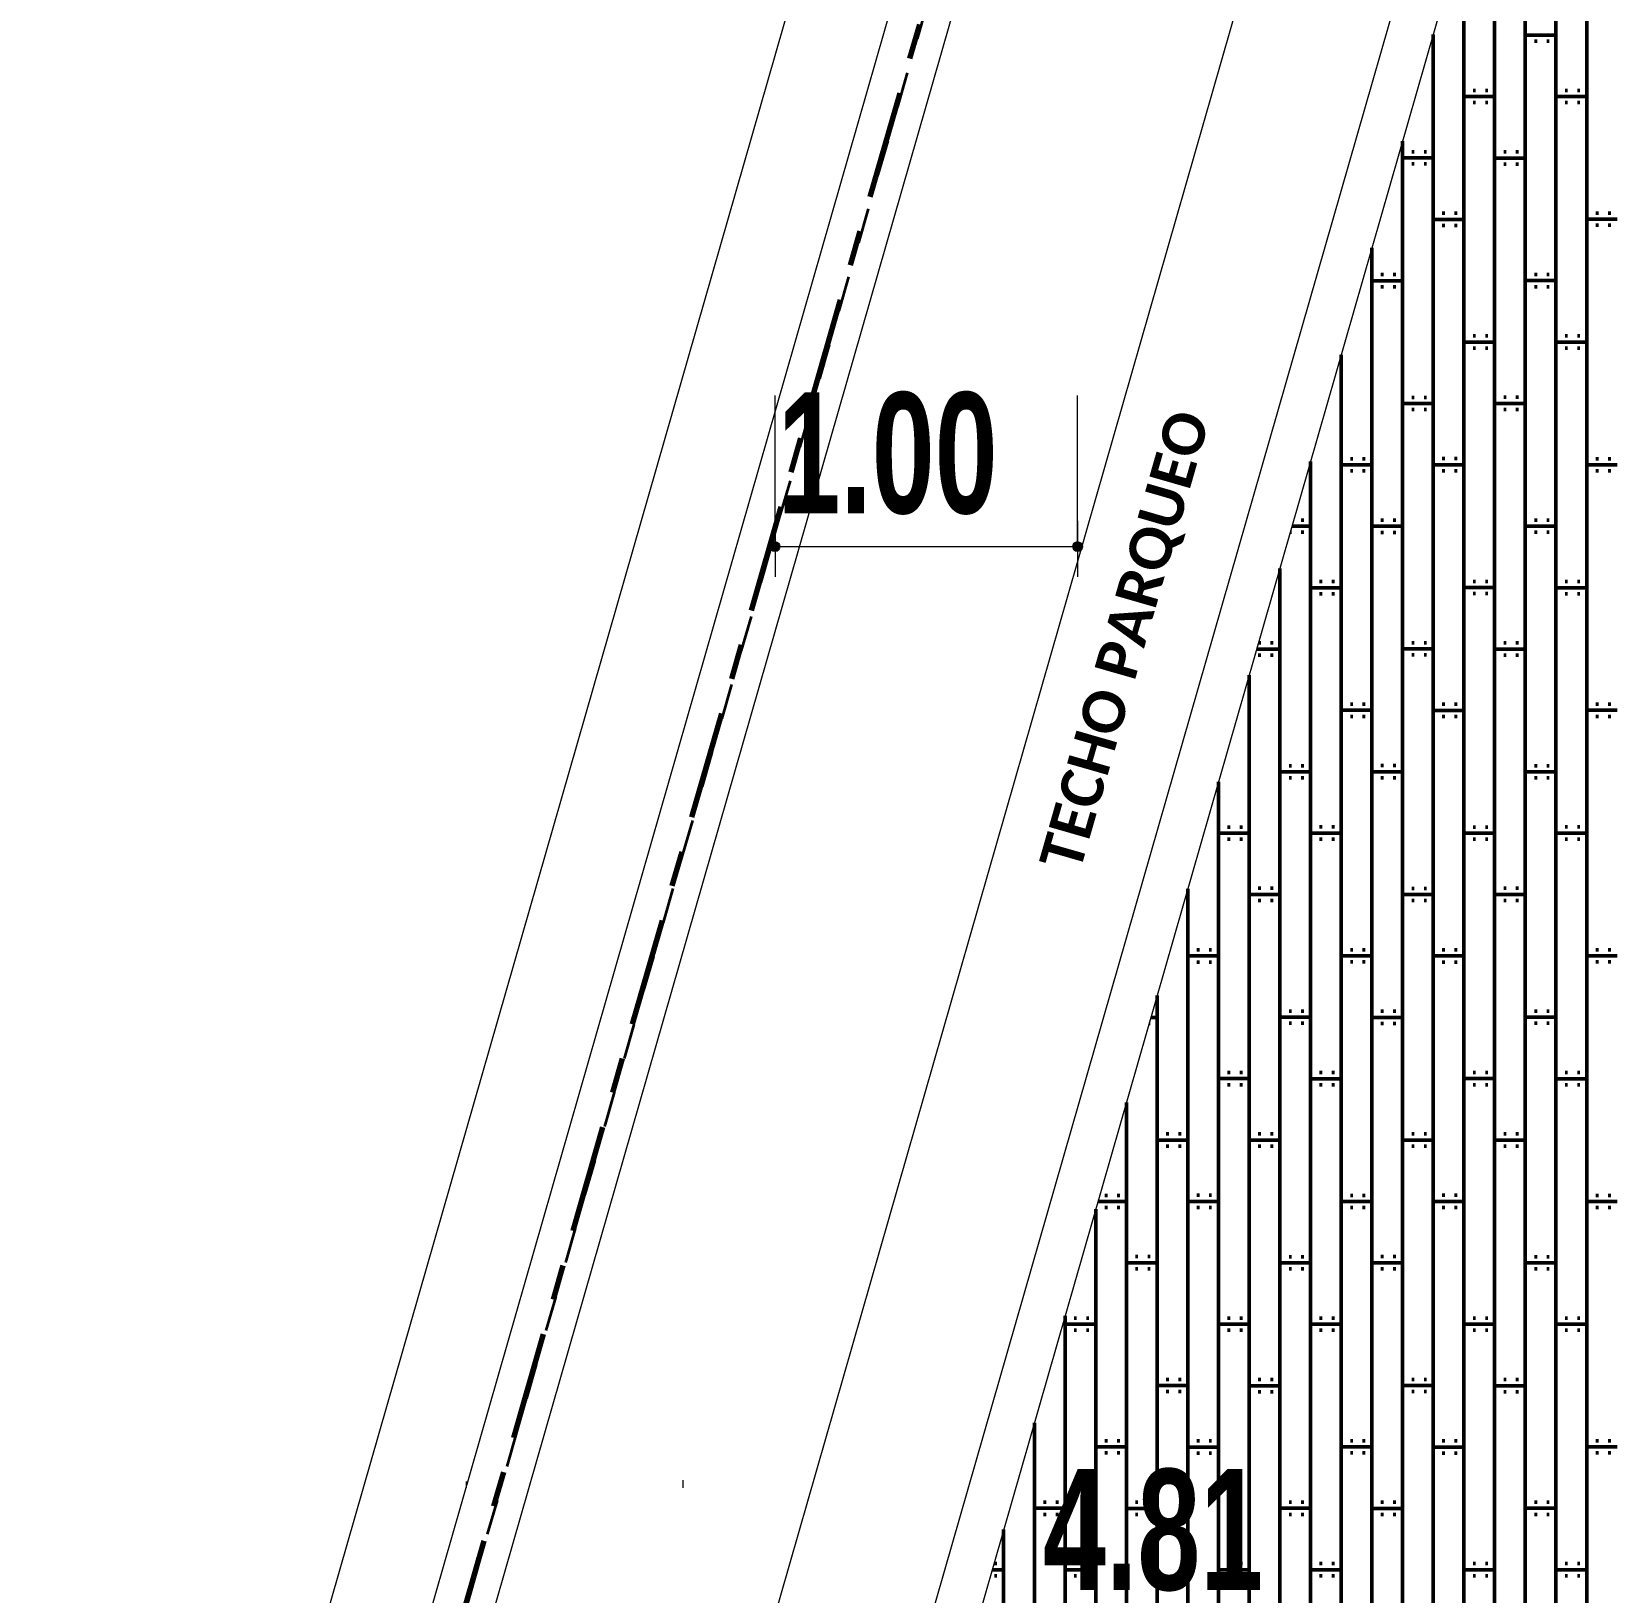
# Model space of a CAD drawing. Header units: metres. Extents: x -144 to 1000, y -717 to 29.
# Drawn here: x -67.533 to -63.049, y -581.101 to -576.688 of the extents above; entities that cross this region are included whole.
import ezdxf

# ---------------------------------------------------------------- set-up
doc = ezdxf.new("R2010")
doc.units = ezdxf.units.M
doc.linetypes.add('Dash Dot 3_16_', pattern=[0.595313, 0.357187, -0.119063, 0, -0.119063])
doc.linetypes.add('Elevado', pattern=[0.003969, 0.002381, -0.001587])
doc.layers.get('0').update_dxf_attribs({"color": 1})
for name, color, linetype, lineweight in [('A-ANNO-DIMS', 1, 'Continuous', 9), ('A-DETL', 1, 'Continuous', 9), ('A-DETL-THIN', 1, 'Continuous', 9), ('A-FLOR', 2, 'Continuous', 9), ('A-FLOR-PATT', 8, 'Continuous', 50), ('A-WALL', 4, 'Continuous', 9), ('G-ANNO-TEXT', 2, 'Continuous', 9)]:
    doc.layers.add(name, color=color, linetype=linetype, lineweight=lineweight)
doc.styles.add('Britannic Bold_B_1', font='', dxfattribs={"width": 0.7, "height": 0.4})
doc.styles.add('Calibri_B_5', font='calibrib.ttf', dxfattribs={"height": 0.66})
doc.styles.get('Britannic Bold_B_1').set_extended_font_data('Britannic Bold', bold=True)

# ---------------------------------------------------------------- blocks, each defined once
blk = doc.blocks.new('tgitgigik')
at = {"layer": 'A-ANNO-DIMS', "lineweight": 25}
h = blk.add_hatch(color=256, dxfattribs=at)
edge = h.paths.add_edge_path()
edge.add_arc((-71.0017, -614.5094), 0.015, 0, 360)
h = blk.add_hatch(color=256, dxfattribs=at)
edge = h.paths.add_edge_path()
edge.add_arc((-70, -614.5094), 0.015, 0, 360)
at = {"layer": 'A-ANNO-DIMS'}
for p, q in [((-73.4628, -621.4482), (-66.482, -597.1564)), ((-71.0017, -614.5094), (-71.0017, -614.0094)), ((-70, -614.5094), (-70, -614.0094)), ((-71.0017, -614.5094), (-70, -614.5094)), ((-71.0017, -614.5094), (-71.0017, -614.6094)), ((-70, -614.5094), (-70, -614.6094))]:
    blk.add_line(p, q, dxfattribs=at)
at = {"layer": 'A-ANNO-DIMS', "lineweight": 25}
for centre in [(-71.0017, -614.5094), (-70, -614.5094)]:
    blk.add_circle(centre, 0.015, dxfattribs=at)
at = {"layer": 'A-DETL', "linetype": 'Elevado', "lineweight": 35}
blk.add_line((-73.0525, -621.6049), (-66.0592, -597.2698), dxfattribs=at)
at = {"layer": 'A-DETL', "linetype": 'Dash Dot 3_16_', "lineweight": 70}
blk.add_line((-73.0475, -621.5676), (-66.0666, -597.2757), dxfattribs=at)
at = {"layer": 'A-DETL'}
for p, q in [((-71.0017, -614.424), (-71.0017, -614.524)), ((-71.0017, -614.424), (-71.0017, -614.524)), ((-70, -614.424), (-70, -614.524)), ((-70, -614.424), (-70, -614.524))]:
    blk.add_line(p, q, dxfattribs=at)
at = {"layer": 'A-DETL-THIN', "lineweight": 5}
for p, q in [((-72.0234, -617.625), (-72.0234, -617.605)), ((-71.3058, -617.625), (-71.3058, -617.6))]:
    blk.add_line(p, q, dxfattribs=at)
at = {"layer": 'A-FLOR'}
blk.add_line((-65.2945, -598.1846), (-72.0194, -621.5858), dxfattribs=at)
at = {"layer": 'A-FLOR-PATT', "transparency": 33554559}
for p, q in [((-68.7207, -612.6772), (-68.7207, -620.6872)), ((-68.6191, -612.6772), (-68.6191, -620.6872)), ((-68.5175, -612.6772), (-68.5175, -620.6872)), ((-68.4159, -612.6772), (-68.4159, -620.6872)), ((-68.3143, -612.6772), (-68.3143, -620.6872)), ((-68.8223, -612.814), (-68.8223, -620.6872)), ((-68.5181, -612.8165), (-68.4165, -612.8165)), ((-68.4871, -612.8365), (-68.4787, -612.8365)), ((-68.4464, -612.8365), (-68.438, -612.8365)), ((-68.7213, -613.0197), (-68.6197, -613.0197)), ((-68.6903, -612.9997), (-68.6819, -612.9997)), ((-68.6496, -612.9997), (-68.6412, -612.9997)), ((-68.4159, -613.0201), (-68.3143, -613.0201)), ((-68.3859, -612.9993), (-68.3775, -612.9993)), ((-68.3452, -612.9993), (-68.3368, -612.9993)), ((-68.6903, -613.0397), (-68.6819, -613.0397)), ((-68.6496, -613.0397), (-68.6412, -613.0397)), ((-68.3859, -613.0401), (-68.3775, -613.0401)), ((-68.3452, -613.0401), (-68.3368, -613.0401)), ((-68.9239, -613.1675), (-68.9239, -620.6872)), ((-68.9245, -613.2229), (-68.8229, -613.2229)), ((-68.8935, -613.2029), (-68.8851, -613.2029)), ((-68.8528, -613.2029), (-68.8444, -613.2029)), ((-68.6191, -613.2233), (-68.5175, -613.2233)), ((-68.5891, -613.2025), (-68.5807, -613.2025)), ((-68.5484, -613.2025), (-68.54, -613.2025)), ((-68.8935, -613.2429), (-68.8851, -613.2429)), ((-68.8528, -613.2429), (-68.8444, -613.2429)), ((-68.5891, -613.2433), (-68.5807, -613.2433)), ((-68.5484, -613.2433), (-68.54, -613.2433)), ((-68.8223, -613.4265), (-68.7207, -613.4265)), ((-68.7923, -613.4057), (-68.7839, -613.4057)), ((-68.7923, -613.4465), (-68.7839, -613.4465)), ((-68.7516, -613.4057), (-68.7432, -613.4057)), ((-68.7516, -613.4465), (-68.7432, -613.4465)), ((-68.3149, -613.4261), (-68.2133, -613.4261)), ((-68.2839, -613.4061), (-68.2755, -613.4061)), ((-68.2839, -613.4461), (-68.2755, -613.4461)), ((-68.2432, -613.4061), (-68.2348, -613.4061)), ((-68.2432, -613.4461), (-68.2348, -613.4461)), ((-69.0255, -613.5211), (-69.0255, -620.6872)), ((-69.0255, -613.6297), (-68.9239, -613.6297)), ((-68.9955, -613.6089), (-68.9871, -613.6089)), ((-68.9955, -613.6497), (-68.9871, -613.6497)), ((-68.9548, -613.6089), (-68.9464, -613.6089)), ((-68.9548, -613.6497), (-68.9464, -613.6497)), ((-68.5181, -613.6293), (-68.4165, -613.6293)), ((-68.4871, -613.6093), (-68.4787, -613.6093)), ((-68.4871, -613.6493), (-68.4787, -613.6493)), ((-68.4464, -613.6093), (-68.438, -613.6093)), ((-68.4464, -613.6493), (-68.438, -613.6493)), ((-68.6903, -613.8125), (-68.6819, -613.8125)), ((-68.6496, -613.8125), (-68.6412, -613.8125)), ((-68.3859, -613.8121), (-68.3775, -613.8121)), ((-68.3452, -613.8121), (-68.3368, -613.8121)), ((-68.7213, -613.8325), (-68.6197, -613.8325)), ((-68.6903, -613.8525), (-68.6819, -613.8525)), ((-68.6496, -613.8525), (-68.6412, -613.8525)), ((-68.4159, -613.8329), (-68.3143, -613.8329)), ((-68.3859, -613.8529), (-68.3775, -613.8529)), ((-68.3452, -613.8529), (-68.3368, -613.8529)), ((-69.1271, -613.8746), (-69.1271, -620.6872)), ((-68.8935, -614.0157), (-68.8851, -614.0157)), ((-68.8528, -614.0157), (-68.8444, -614.0157)), ((-68.5891, -614.0153), (-68.5807, -614.0153)), ((-68.5484, -614.0153), (-68.54, -614.0153)), ((-68.9245, -614.0357), (-68.8229, -614.0357)), ((-68.8935, -614.0557), (-68.8851, -614.0557)), ((-68.8528, -614.0557), (-68.8444, -614.0557)), ((-68.6191, -614.0361), (-68.5175, -614.0361)), ((-68.5891, -614.0561), (-68.5807, -614.0561)), ((-68.5484, -614.0561), (-68.54, -614.0561)), ((-69.2287, -614.2282), (-69.2287, -620.6872)), ((-69.0967, -614.2189), (-69.0883, -614.2189)), ((-69.056, -614.2189), (-69.0476, -614.2189)), ((-68.7923, -614.2185), (-68.7839, -614.2185)), ((-68.7516, -614.2185), (-68.7432, -614.2185)), ((-68.2839, -614.2189), (-68.2755, -614.2189)), ((-68.2432, -614.2189), (-68.2348, -614.2189)), ((-69.1277, -614.2389), (-69.0261, -614.2389)), ((-69.0967, -614.2589), (-69.0883, -614.2589)), ((-69.056, -614.2589), (-69.0476, -614.2589)), ((-68.8223, -614.2393), (-68.7207, -614.2393)), ((-68.7923, -614.2593), (-68.7839, -614.2593)), ((-68.7516, -614.2593), (-68.7432, -614.2593)), ((-68.3149, -614.2389), (-68.2133, -614.2389)), ((-68.2839, -614.2589), (-68.2755, -614.2589)), ((-68.2432, -614.2589), (-68.2348, -614.2589)), ((-69.2902, -614.4421), (-69.2293, -614.4421)), ((-69.2592, -614.4221), (-69.2508, -614.4221)), ((-69.0255, -614.4425), (-68.9239, -614.4425)), ((-68.9955, -614.4217), (-68.9871, -614.4217)), ((-68.9548, -614.4217), (-68.9464, -614.4217)), ((-68.5181, -614.4421), (-68.4165, -614.4421)), ((-68.4871, -614.4221), (-68.4787, -614.4221)), ((-68.4464, -614.4221), (-68.438, -614.4221)), ((-69.2959, -614.4621), (-69.2915, -614.4621)), ((-69.2592, -614.4621), (-69.2508, -614.4621)), ((-68.9955, -614.4625), (-68.9871, -614.4625)), ((-68.9548, -614.4625), (-68.9464, -614.4625)), ((-68.4871, -614.4621), (-68.4787, -614.4621)), ((-68.4464, -614.4621), (-68.438, -614.4621)), ((-69.3303, -614.5817), (-69.3303, -620.6872)), ((-69.2287, -614.6457), (-69.1271, -614.6457)), ((-69.1987, -614.6249), (-69.1903, -614.6249)), ((-69.158, -614.6249), (-69.1496, -614.6249)), ((-68.7213, -614.6453), (-68.6197, -614.6453)), ((-68.6903, -614.6253), (-68.6819, -614.6253)), ((-68.6496, -614.6253), (-68.6412, -614.6253)), ((-68.4159, -614.6457), (-68.3143, -614.6457)), ((-68.3859, -614.6249), (-68.3775, -614.6249)), ((-68.3452, -614.6249), (-68.3368, -614.6249)), ((-69.1987, -614.6657), (-69.1903, -614.6657)), ((-69.158, -614.6657), (-69.1496, -614.6657)), ((-68.6903, -614.6653), (-68.6819, -614.6653)), ((-68.6496, -614.6653), (-68.6412, -614.6653)), ((-68.3859, -614.6657), (-68.3775, -614.6657)), ((-68.3452, -614.6657), (-68.3368, -614.6657)), ((-69.4071, -614.8489), (-69.3303, -614.8489)), ((-69.4011, -614.8281), (-69.3935, -614.8281)), ((-69.3612, -614.8281), (-69.3528, -614.8281)), ((-68.9245, -614.8485), (-68.8229, -614.8485)), ((-68.8935, -614.8285), (-68.8851, -614.8285)), ((-68.8528, -614.8285), (-68.8444, -614.8285)), ((-68.6191, -614.8489), (-68.5175, -614.8489)), ((-68.5891, -614.8281), (-68.5807, -614.8281)), ((-68.5484, -614.8281), (-68.54, -614.8281)), ((-69.4019, -614.8689), (-69.3935, -614.8689)), ((-69.3612, -614.8689), (-69.3528, -614.8689)), ((-68.8935, -614.8685), (-68.8851, -614.8685)), ((-68.8528, -614.8685), (-68.8444, -614.8685)), ((-68.5891, -614.8689), (-68.5807, -614.8689)), ((-68.5484, -614.8689), (-68.54, -614.8689)), ((-69.4319, -614.9353), (-69.4319, -620.6872)), ((-69.1277, -615.0517), (-69.0261, -615.0517)), ((-69.0967, -615.0317), (-69.0883, -615.0317)), ((-69.0967, -615.0717), (-69.0883, -615.0717)), ((-69.056, -615.0317), (-69.0476, -615.0317)), ((-69.056, -615.0717), (-69.0476, -615.0717)), ((-68.8223, -615.0521), (-68.7207, -615.0521)), ((-68.7923, -615.0313), (-68.7839, -615.0313)), ((-68.7923, -615.0721), (-68.7839, -615.0721)), ((-68.7516, -615.0313), (-68.7432, -615.0313)), ((-68.7516, -615.0721), (-68.7432, -615.0721)), ((-68.3149, -615.0517), (-68.2133, -615.0517)), ((-68.2839, -615.0317), (-68.2755, -615.0317)), ((-68.2839, -615.0717), (-68.2755, -615.0717)), ((-68.2432, -615.0317), (-68.2348, -615.0317)), ((-68.2432, -615.0717), (-68.2348, -615.0717)), ((-69.3309, -615.2549), (-69.2293, -615.2549)), ((-69.2999, -615.2349), (-69.2915, -615.2349)), ((-69.2999, -615.2749), (-69.2915, -615.2749)), ((-69.2592, -615.2349), (-69.2508, -615.2349)), ((-69.2592, -615.2749), (-69.2508, -615.2749)), ((-69.0255, -615.2553), (-68.9239, -615.2553)), ((-68.9955, -615.2345), (-68.9871, -615.2345)), ((-68.9955, -615.2753), (-68.9871, -615.2753)), ((-68.9548, -615.2345), (-68.9464, -615.2345)), ((-68.9548, -615.2753), (-68.9464, -615.2753)), ((-68.5181, -615.2549), (-68.4165, -615.2549)), ((-68.4871, -615.2349), (-68.4787, -615.2349)), ((-68.4871, -615.2749), (-68.4787, -615.2749)), ((-68.4464, -615.2349), (-68.438, -615.2349)), ((-68.4464, -615.2749), (-68.438, -615.2749)), ((-69.5335, -615.2888), (-69.5335, -620.6872)), ((-69.5031, -615.4381), (-69.4947, -615.4381)), ((-69.4624, -615.4381), (-69.454, -615.4381)), ((-69.1987, -615.4377), (-69.1903, -615.4377)), ((-69.158, -615.4377), (-69.1496, -615.4377)), ((-68.6903, -615.4381), (-68.6819, -615.4381)), ((-68.6496, -615.4381), (-68.6412, -615.4381)), ((-68.3859, -615.4377), (-68.3775, -615.4377)), ((-68.3452, -615.4377), (-68.3368, -615.4377)), ((-69.5341, -615.4581), (-69.4325, -615.4581)), ((-69.5031, -615.4781), (-69.4947, -615.4781)), ((-69.4624, -615.4781), (-69.454, -615.4781)), ((-69.2287, -615.4585), (-69.1271, -615.4585)), ((-69.1987, -615.4785), (-69.1903, -615.4785)), ((-69.158, -615.4785), (-69.1496, -615.4785)), ((-68.7213, -615.4581), (-68.6197, -615.4581)), ((-68.6903, -615.4781), (-68.6819, -615.4781)), ((-68.6496, -615.4781), (-68.6412, -615.4781)), ((-68.4159, -615.4585), (-68.3143, -615.4585)), ((-68.3859, -615.4785), (-68.3775, -615.4785)), ((-68.3452, -615.4785), (-68.3368, -615.4785)), ((-69.6351, -615.6423), (-69.6351, -620.6872)), ((-69.4019, -615.6409), (-69.3935, -615.6409)), ((-69.3612, -615.6409), (-69.3528, -615.6409)), ((-68.8935, -615.6413), (-68.8851, -615.6413)), ((-68.8528, -615.6413), (-68.8444, -615.6413)), ((-68.5891, -615.6409), (-68.5807, -615.6409)), ((-68.5484, -615.6409), (-68.54, -615.6409)), ((-69.6405, -615.6613), (-69.6357, -615.6613)), ((-69.4319, -615.6617), (-69.3303, -615.6617)), ((-69.4019, -615.6817), (-69.3935, -615.6817)), ((-69.3612, -615.6817), (-69.3528, -615.6817)), ((-68.9245, -615.6613), (-68.8229, -615.6613)), ((-68.8935, -615.6813), (-68.8851, -615.6813)), ((-68.8528, -615.6813), (-68.8444, -615.6813)), ((-68.6191, -615.6617), (-68.5175, -615.6617)), ((-68.5891, -615.6817), (-68.5807, -615.6817)), ((-68.5484, -615.6817), (-68.54, -615.6817)), ((-69.6051, -615.8441), (-69.5967, -615.8441)), ((-69.5644, -615.8441), (-69.556, -615.8441)), ((-69.0967, -615.8445), (-69.0883, -615.8445)), ((-69.056, -615.8445), (-69.0476, -615.8445)), ((-68.7923, -615.8441), (-68.7839, -615.8441)), ((-68.7516, -615.8441), (-68.7432, -615.8441)), ((-68.2839, -615.8445), (-68.2755, -615.8445)), ((-68.2432, -615.8445), (-68.2348, -615.8445)), ((-69.6351, -615.8649), (-69.5335, -615.8649)), ((-69.6051, -615.8849), (-69.5967, -615.8849)), ((-69.5644, -615.8849), (-69.556, -615.8849)), ((-69.1277, -615.8645), (-69.0261, -615.8645)), ((-69.0967, -615.8845), (-69.0883, -615.8845)), ((-69.056, -615.8845), (-69.0476, -615.8845)), ((-68.8223, -615.8649), (-68.7207, -615.8649)), ((-68.7923, -615.8849), (-68.7839, -615.8849)), ((-68.7516, -615.8849), (-68.7432, -615.8849)), ((-68.3149, -615.8645), (-68.2133, -615.8645)), ((-68.2839, -615.8845), (-68.2755, -615.8845)), ((-68.2432, -615.8845), (-68.2348, -615.8845)), ((-69.7367, -615.9959), (-69.7367, -620.6872)), ((-69.7574, -616.0681), (-69.7367, -616.0681)), ((-69.3309, -616.0677), (-69.2293, -616.0677)), ((-69.2999, -616.0477), (-69.2915, -616.0477)), ((-69.2592, -616.0477), (-69.2508, -616.0477)), ((-69.0255, -616.0681), (-68.9239, -616.0681)), ((-68.9955, -616.0473), (-68.9871, -616.0473)), ((-68.9548, -616.0473), (-68.9464, -616.0473)), ((-68.5181, -616.0677), (-68.4165, -616.0677)), ((-68.4871, -616.0477), (-68.4787, -616.0477)), ((-68.4464, -616.0477), (-68.438, -616.0477)), ((-69.7632, -616.0881), (-69.7592, -616.0881)), ((-69.2999, -616.0877), (-69.2915, -616.0877)), ((-69.2592, -616.0877), (-69.2508, -616.0877)), ((-68.9955, -616.0881), (-68.9871, -616.0881)), ((-68.9548, -616.0881), (-68.9464, -616.0881)), ((-68.4871, -616.0877), (-68.4787, -616.0877)), ((-68.4464, -616.0877), (-68.438, -616.0877)), ((-69.5341, -616.2709), (-69.4325, -616.2709)), ((-69.5031, -616.2509), (-69.4947, -616.2509)), ((-69.4624, -616.2509), (-69.454, -616.2509)), ((-69.2287, -616.2713), (-69.1271, -616.2713)), ((-69.1987, -616.2505), (-69.1903, -616.2505)), ((-69.158, -616.2505), (-69.1496, -616.2505)), ((-68.7213, -616.2709), (-68.6197, -616.2709)), ((-68.6903, -616.2509), (-68.6819, -616.2509)), ((-68.6496, -616.2509), (-68.6412, -616.2509)), ((-68.4159, -616.2713), (-68.3143, -616.2713)), ((-68.3859, -616.2505), (-68.3775, -616.2505)), ((-68.3452, -616.2505), (-68.3368, -616.2505)), ((-69.5031, -616.2909), (-69.4947, -616.2909)), ((-69.4624, -616.2909), (-69.454, -616.2909)), ((-69.1987, -616.2913), (-69.1903, -616.2913)), ((-69.158, -616.2913), (-69.1496, -616.2913)), ((-68.6903, -616.2909), (-68.6819, -616.2909)), ((-68.6496, -616.2909), (-68.6412, -616.2909)), ((-68.3859, -616.2913), (-68.3775, -616.2913)), ((-68.3452, -616.2913), (-68.3368, -616.2913)), ((-69.8383, -616.3494), (-69.8383, -620.6872)), ((-69.7373, -616.4741), (-69.6357, -616.4741)), ((-69.7063, -616.4541), (-69.6979, -616.4541)), ((-69.6656, -616.4541), (-69.6572, -616.4541)), ((-69.4319, -616.4745), (-69.3303, -616.4745)), ((-69.4019, -616.4537), (-69.3935, -616.4537)), ((-69.3612, -616.4537), (-69.3528, -616.4537)), ((-68.9245, -616.4741), (-68.8229, -616.4741)), ((-68.8935, -616.4541), (-68.8851, -616.4541)), ((-68.8528, -616.4541), (-68.8444, -616.4541)), ((-68.6191, -616.4745), (-68.5175, -616.4745)), ((-68.5891, -616.4537), (-68.5807, -616.4537)), ((-68.5484, -616.4537), (-68.54, -616.4537)), ((-69.7063, -616.4941), (-69.6979, -616.4941)), ((-69.6656, -616.4941), (-69.6572, -616.4941)), ((-69.4019, -616.4945), (-69.3935, -616.4945)), ((-69.3612, -616.4945), (-69.3528, -616.4945)), ((-68.8935, -616.4941), (-68.8851, -616.4941)), ((-68.8528, -616.4941), (-68.8444, -616.4941)), ((-68.5891, -616.4945), (-68.5807, -616.4945)), ((-68.5484, -616.4945), (-68.54, -616.4945)), ((-69.9325, -616.6773), (-69.8389, -616.6773)), ((-69.9095, -616.6573), (-69.9011, -616.6573)), ((-69.9095, -616.6973), (-69.9011, -616.6973)), ((-69.8688, -616.6573), (-69.8604, -616.6573)), ((-69.8688, -616.6973), (-69.8604, -616.6973)), ((-69.6351, -616.6777), (-69.5335, -616.6777)), ((-69.6051, -616.6569), (-69.5967, -616.6569)), ((-69.6051, -616.6977), (-69.5967, -616.6977)), ((-69.5644, -616.6569), (-69.556, -616.6569)), ((-69.5644, -616.6977), (-69.556, -616.6977)), ((-69.1277, -616.6773), (-69.0261, -616.6773)), ((-69.0967, -616.6573), (-69.0883, -616.6573)), ((-69.0967, -616.6973), (-69.0883, -616.6973)), ((-69.056, -616.6573), (-69.0476, -616.6573)), ((-69.056, -616.6973), (-69.0476, -616.6973)), ((-68.8223, -616.6777), (-68.7207, -616.6777)), ((-68.7923, -616.6569), (-68.7839, -616.6569)), ((-68.7923, -616.6977), (-68.7839, -616.6977)), ((-68.7516, -616.6569), (-68.7432, -616.6569)), ((-68.7516, -616.6977), (-68.7432, -616.6977)), ((-68.3149, -616.6773), (-68.2133, -616.6773)), ((-68.2839, -616.6573), (-68.2755, -616.6573)), ((-68.2839, -616.6973), (-68.2755, -616.6973)), ((-68.2432, -616.6573), (-68.2348, -616.6573)), ((-68.2432, -616.6973), (-68.2348, -616.6973)), ((-69.9399, -616.703), (-69.9399, -620.6872)), ((-69.8383, -616.8809), (-69.7367, -616.8809)), ((-69.8083, -616.8601), (-69.7999, -616.8601)), ((-69.8083, -616.9009), (-69.7999, -616.9009)), ((-69.7676, -616.8601), (-69.7592, -616.8601)), ((-69.7676, -616.9009), (-69.7592, -616.9009)), ((-69.3309, -616.8805), (-69.2293, -616.8805)), ((-69.2999, -616.8605), (-69.2915, -616.8605)), ((-69.2999, -616.9005), (-69.2915, -616.9005)), ((-69.2592, -616.8605), (-69.2508, -616.8605)), ((-69.2592, -616.9005), (-69.2508, -616.9005)), ((-69.0255, -616.8809), (-68.9239, -616.8809)), ((-68.9955, -616.8601), (-68.9871, -616.8601)), ((-68.9955, -616.9009), (-68.9871, -616.9009)), ((-68.9548, -616.8601), (-68.9464, -616.8601)), ((-68.9548, -616.9009), (-68.9464, -616.9009)), ((-68.5181, -616.8805), (-68.4165, -616.8805)), ((-68.4871, -616.8605), (-68.4787, -616.8605)), ((-68.4871, -616.9005), (-68.4787, -616.9005)), ((-68.4464, -616.8605), (-68.438, -616.8605)), ((-68.4464, -616.9005), (-68.438, -616.9005)), ((-70.0415, -617.0565), (-70.0415, -620.6872)), ((-70.0115, -617.0633), (-70.0031, -617.0633)), ((-69.9708, -617.0633), (-69.9624, -617.0633)), ((-69.5031, -617.0637), (-69.4947, -617.0637)), ((-69.4624, -617.0637), (-69.454, -617.0637)), ((-69.1987, -617.0633), (-69.1903, -617.0633)), ((-69.158, -617.0633), (-69.1496, -617.0633)), ((-68.6903, -617.0637), (-68.6819, -617.0637)), ((-68.6496, -617.0637), (-68.6412, -617.0637)), ((-68.3859, -617.0633), (-68.3775, -617.0633)), ((-68.3452, -617.0633), (-68.3368, -617.0633)), ((-70.0415, -617.0841), (-69.9399, -617.0841)), ((-70.0115, -617.1041), (-70.0031, -617.1041)), ((-69.9708, -617.1041), (-69.9624, -617.1041)), ((-69.5341, -617.0837), (-69.4325, -617.0837)), ((-69.5031, -617.1037), (-69.4947, -617.1037)), ((-69.4624, -617.1037), (-69.454, -617.1037)), ((-69.2287, -617.0841), (-69.1271, -617.0841)), ((-69.1987, -617.1041), (-69.1903, -617.1041)), ((-69.158, -617.1041), (-69.1496, -617.1041)), ((-68.7213, -617.0837), (-68.6197, -617.0837)), ((-68.6903, -617.1037), (-68.6819, -617.1037)), ((-68.6496, -617.1037), (-68.6412, -617.1037)), ((-68.4159, -617.0841), (-68.3143, -617.0841)), ((-68.3859, -617.1041), (-68.3775, -617.1041)), ((-68.3452, -617.1041), (-68.3368, -617.1041)), ((-69.7063, -617.2669), (-69.6979, -617.2669)), ((-69.6656, -617.2669), (-69.6572, -617.2669)), ((-69.4019, -617.2665), (-69.3935, -617.2665)), ((-69.3612, -617.2665), (-69.3528, -617.2665)), ((-68.8935, -617.2669), (-68.8851, -617.2669)), ((-68.8528, -617.2669), (-68.8444, -617.2669)), ((-68.5891, -617.2665), (-68.5807, -617.2665)), ((-68.5484, -617.2665), (-68.54, -617.2665)), ((-69.7373, -617.2869), (-69.6357, -617.2869)), ((-69.7063, -617.3069), (-69.6979, -617.3069)), ((-69.6656, -617.3069), (-69.6572, -617.3069)), ((-69.4319, -617.2873), (-69.3303, -617.2873)), ((-69.4019, -617.3073), (-69.3935, -617.3073)), ((-69.3612, -617.3073), (-69.3528, -617.3073)), ((-68.9245, -617.2869), (-68.8229, -617.2869)), ((-68.8935, -617.3069), (-68.8851, -617.3069)), ((-68.8528, -617.3069), (-68.8444, -617.3069)), ((-68.6191, -617.2873), (-68.5175, -617.2873)), ((-68.5891, -617.3073), (-68.5807, -617.3073)), ((-68.5484, -617.3073), (-68.54, -617.3073)), ((-70.1431, -617.4101), (-70.1431, -620.6872)), ((-69.9095, -617.4701), (-69.9011, -617.4701)), ((-69.8688, -617.4701), (-69.8604, -617.4701)), ((-69.6051, -617.4697), (-69.5967, -617.4697)), ((-69.5644, -617.4697), (-69.556, -617.4697)), ((-69.0967, -617.4701), (-69.0883, -617.4701)), ((-69.056, -617.4701), (-69.0476, -617.4701)), ((-68.7923, -617.4697), (-68.7839, -617.4697)), ((-68.7516, -617.4697), (-68.7432, -617.4697)), ((-68.2839, -617.4701), (-68.2755, -617.4701)), ((-68.2432, -617.4701), (-68.2348, -617.4701)), ((-69.9405, -617.4901), (-69.8389, -617.4901)), ((-69.9095, -617.5101), (-69.9011, -617.5101)), ((-69.8688, -617.5101), (-69.8604, -617.5101)), ((-69.6351, -617.4905), (-69.5335, -617.4905)), ((-69.6051, -617.5105), (-69.5967, -617.5105)), ((-69.5644, -617.5105), (-69.556, -617.5105)), ((-69.1277, -617.4901), (-69.0261, -617.4901)), ((-69.0967, -617.5101), (-69.0883, -617.5101)), ((-69.056, -617.5101), (-69.0476, -617.5101)), ((-68.8223, -617.4905), (-68.7207, -617.4905)), ((-68.7923, -617.5105), (-68.7839, -617.5105)), ((-68.7516, -617.5105), (-68.7432, -617.5105)), ((-68.3149, -617.4901), (-68.2133, -617.4901)), ((-68.2839, -617.5101), (-68.2755, -617.5101)), ((-68.2432, -617.5101), (-68.2348, -617.5101)), ((-70.1437, -617.6933), (-70.0421, -617.6933)), ((-70.1127, -617.6733), (-70.1043, -617.6733)), ((-70.072, -617.6733), (-70.0636, -617.6733)), ((-69.8383, -617.6937), (-69.7367, -617.6937)), ((-69.8083, -617.6729), (-69.7999, -617.6729)), ((-69.7676, -617.6729), (-69.7592, -617.6729)), ((-69.3309, -617.6933), (-69.2293, -617.6933)), ((-69.2999, -617.6733), (-69.2915, -617.6733)), ((-69.2592, -617.6733), (-69.2508, -617.6733)), ((-69.0255, -617.6937), (-68.9239, -617.6937)), ((-68.9955, -617.6729), (-68.9871, -617.6729)), ((-68.9548, -617.6729), (-68.9464, -617.6729)), ((-68.5181, -617.6933), (-68.4165, -617.6933)), ((-68.4871, -617.6733), (-68.4787, -617.6733)), ((-68.4464, -617.6733), (-68.438, -617.6733)), ((-70.1127, -617.7133), (-70.1043, -617.7133)), ((-70.072, -617.7133), (-70.0636, -617.7133)), ((-69.8083, -617.7137), (-69.7999, -617.7137)), ((-69.7676, -617.7137), (-69.7592, -617.7137)), ((-69.2999, -617.7133), (-69.2915, -617.7133)), ((-69.2592, -617.7133), (-69.2508, -617.7133)), ((-68.9955, -617.7137), (-68.9871, -617.7137)), ((-68.9548, -617.7137), (-68.9464, -617.7137)), ((-68.4871, -617.7133), (-68.4787, -617.7133)), ((-68.4464, -617.7133), (-68.438, -617.7133)), ((-70.2447, -617.7636), (-70.2447, -620.6872)), ((-70.2829, -617.8965), (-70.2453, -617.8965)), ((-70.2752, -617.8765), (-70.2668, -617.8765)), ((-70.0415, -617.8969), (-69.9399, -617.8969)), ((-70.0115, -617.8761), (-70.0031, -617.8761)), ((-69.9708, -617.8761), (-69.9624, -617.8761)), ((-69.5341, -617.8965), (-69.4325, -617.8965)), ((-69.5031, -617.8765), (-69.4947, -617.8765)), ((-69.4624, -617.8765), (-69.454, -617.8765)), ((-69.2287, -617.8969), (-69.1271, -617.8969)), ((-69.1987, -617.8761), (-69.1903, -617.8761)), ((-69.158, -617.8761), (-69.1496, -617.8761)), ((-68.7213, -617.8965), (-68.6197, -617.8965)), ((-68.6903, -617.8765), (-68.6819, -617.8765)), ((-68.6496, -617.8765), (-68.6412, -617.8765)), ((-68.4159, -617.8969), (-68.3143, -617.8969)), ((-68.3859, -617.8761), (-68.3775, -617.8761)), ((-68.3452, -617.8761), (-68.3368, -617.8761)), ((-70.2752, -617.9165), (-70.2668, -617.9165)), ((-70.0115, -617.9169), (-70.0031, -617.9169)), ((-69.9708, -617.9169), (-69.9624, -617.9169)), ((-69.5031, -617.9165), (-69.4947, -617.9165)), ((-69.4624, -617.9165), (-69.454, -617.9165)), ((-69.1987, -617.9169), (-69.1903, -617.9169)), ((-69.158, -617.9169), (-69.1496, -617.9169)), ((-68.6903, -617.9165), (-68.6819, -617.9165)), ((-68.6496, -617.9165), (-68.6412, -617.9165)), ((-68.3859, -617.9169), (-68.3775, -617.9169)), ((-68.3452, -617.9169), (-68.3368, -617.9169))]:
    blk.add_line(p, q, dxfattribs=at)
at = {"layer": 'A-WALL'}
for p, q in [((-73.1631, -621.5858), (-66.1516, -597.1874)), ((-65.9957, -597.369), (-72.9455, -621.5528)), ((-71.4991, -621.5858), (-68.2637, -610.3272)), ((-68.7829, -612.6772), (-71.0848, -620.6872))]:
    blk.add_line(p, q, dxfattribs=at)
at = {"layer": 'A-ANNO-DIMS', "style": 'Britannic Bold_B_1', "width": 0.7}
for s, p in [('1.00', (-70.9935, -614.3993)), ('4.81', (-70.1141, -617.9634))]:
    blk.add_text(s, height=0.4, dxfattribs=at).set_placement(p)
at = {"layer": 'G-ANNO-TEXT', "style": 'Calibri_B_5'}
blk.add_text('TECHO PARQUEO', height=0.14, rotation=73.9779, dxfattribs=at).set_placement((-69.9935, -615.5909))

msp = doc.modelspace()

# ---------------------------------------------------------------- block references
at = {"color": 3, "xscale": 0.8541994150743745, "yscale": 0.8541994150743745, "zscale": 0.8541994150743745}
msp.add_blockref('tgitgigik', (-4.7815, -53.2302), dxfattribs=at)

doc.saveas('drawing.dxf')
